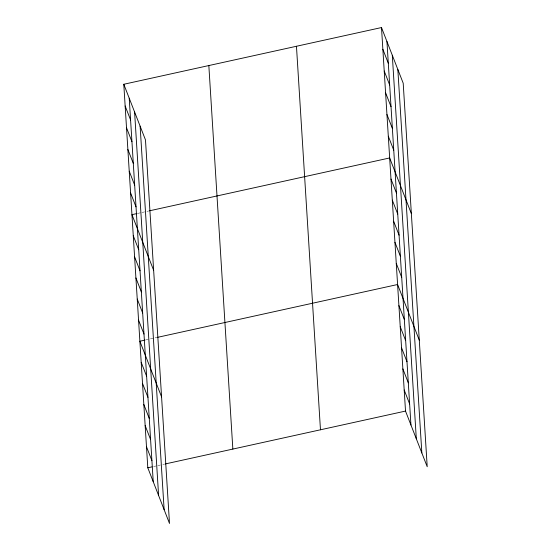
<?xml version="1.0" encoding="UTF-8"?>
<svg xmlns="http://www.w3.org/2000/svg" width="551" height="551" viewBox="0 0 551 551"><rect width="100%" height="100%" fill="white"/><g stroke="black" fill="none" stroke-linecap="round" stroke-linejoin="round"><path stroke-width="0.41" stroke-dasharray="2.75 2.07" d="M137.784 213.382L141.125 212.645M141.958 212.466L146.125 211.543M146.959 211.364L148.625 210.992M145.712 339.946L157.386 337.377M153.633 466.511L156.973 465.774M157.806 465.588L161.973 464.672M162.807 464.493L164.474 464.121"/><path stroke-width="0.83" d="M123.789 84.269L145.485 139.926L169.501 523.45L147.799 467.792L123.789 84.269L381.499 27.55L403.201 83.208L427.211 466.731L405.515 411.074L381.499 27.55M136.951 213.561L131.951 214.663L153.653 270.321M149.459 210.813L389.667 157.951L411.363 213.609M144.879 340.125L139.871 341.227L161.574 396.885M157.386 337.377L397.588 284.516L419.29 340.174M147.799 467.792L151.966 466.876M165.307 463.942L405.515 411.074M382.862 49.28L388.297 63.227M384.226 71.017L389.66 84.964M385.583 92.747L391.024 106.694M386.947 114.484L392.381 128.431M388.303 136.214L393.745 150.161M390.99 179.041L396.424 192.988M392.305 200.137L397.746 214.084M393.628 221.233L399.069 235.181M394.95 242.323L400.384 256.27M396.272 263.419L401.707 277.367M398.91 305.605L404.344 319.552M400.233 326.702L405.667 340.649M401.555 347.798L406.989 361.738M402.871 368.888L408.312 382.835M404.193 389.984L409.627 403.931M125.146 105.999L130.587 119.946M126.51 127.736L131.944 141.676M127.866 149.466L133.308 163.413M129.23 171.196L134.664 185.143M130.587 192.933L136.028 206.88M133.273 235.759L138.707 249.706M134.589 256.856L140.03 270.803M135.911 277.945L141.352 291.892M137.233 299.041L142.668 312.989M138.556 320.138L143.99 334.078M141.194 362.324L146.635 376.271M142.516 383.413L147.95 397.361M143.839 404.51L149.273 418.457M145.154 425.606L150.595 439.553M146.476 446.696L151.918 460.643M397.836 69.44L421.846 452.97M392.305 55.258L416.315 438.789M386.94 41.497L410.95 425.021M296.459 46.263L320.468 429.794M208.836 65.548L232.846 449.079M140.119 126.158L164.129 509.689M134.589 111.977L158.605 495.501M129.223 98.209L153.233 481.739"/></g></svg>
